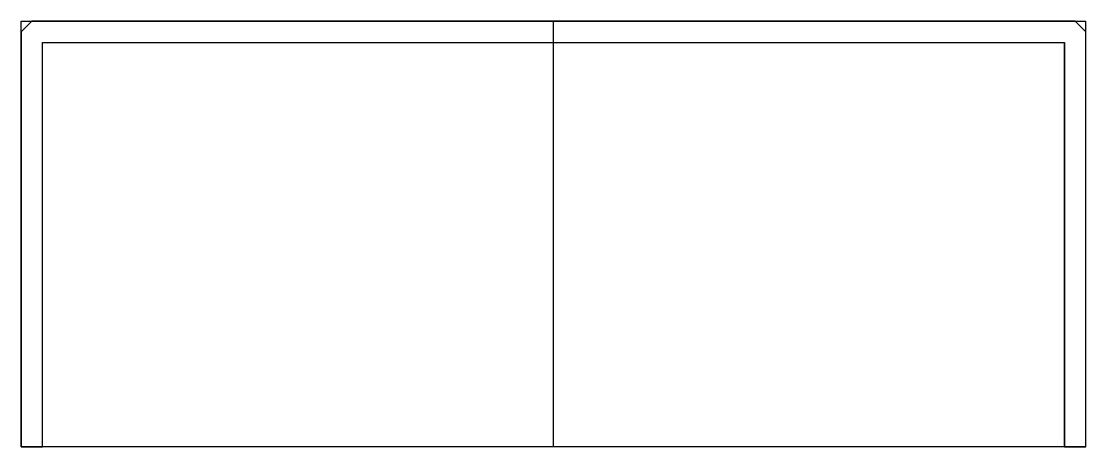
# Model space of a CAD drawing. Extents: x -50 to 50, y -40 to 0.
import ezdxf

# ---------------------------------------------------------------- set-up
doc = ezdxf.new("R2010")
doc.units = 0
doc.layers.get('0').update_dxf_attribs({"linetype": 'CONTINUOUS'})

msp = doc.modelspace()

# ---------------------------------------------------------------- linework, layer by layer
at = {"linetype": 'CONTINUOUS'}
for p, q in [((-50, -40), (-50, 0)), ((-50, 0), (50, 0)), ((-49, 0), (-50, -1)), ((-49, 0), (-50, -1)), ((-50, -1), (-49, 0)), ((49, 0), (-49, 0)), ((49, 0), (-49, 0)), ((49, 0), (-49, 0)), ((0, -40), (0, 0)), ((50, -1), (49, 0)), ((50, -1), (49, 0)), ((50, -1), (49, 0)), ((50, -40), (50, 0)), ((-50, -1), (-50, -40)), ((-50, -1), (-50, -40)), ((-50, -40), (-50, -1)), ((50, -40), (50, -1)), ((50, -40), (50, -1)), ((50, -40), (50, -1)), ((-48, -40), (-48, -2)), ((-48, -2), (48, -2)), ((-48, -2), (48, -2)), ((-48, -40), (-48, -2)), ((-48, -40), (-48, -2)), ((-48, -2), (48, -2)), ((48, -2), (48, -40)), ((48, -2), (48, -40)), ((48, -40), (48, -2)), ((50, -40), (-50, -40)), ((-50, -40), (-48, -40)), ((-50, -40), (-48, -40)), ((-50, -40), (-48, -40)), ((48, -40), (50, -40)), ((48, -40), (50, -40)), ((48, -40), (50, -40))]:
    msp.add_line(p, q, dxfattribs=at)

doc.saveas('drawing.dxf')
